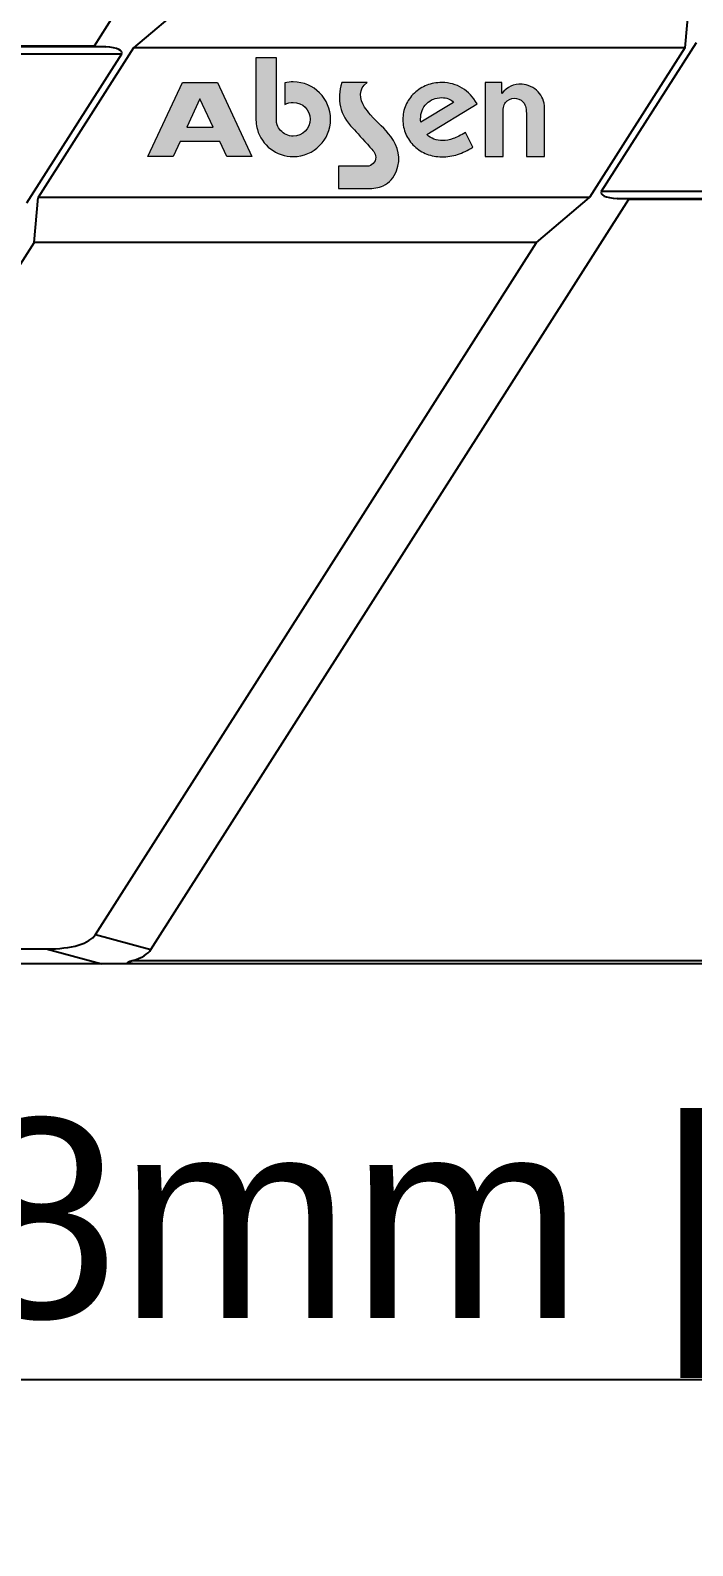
# Model space of a CAD drawing. Header units: millimetres. Extents: x 620 to 19791, y 2539 to 6969.
# Drawn here: x 2758.3 to 2891.1, y 3534.2 to 3838.2 of the extents above; entities that cross this region are included whole.
import ezdxf

# ---------------------------------------------------------------- set-up
doc = ezdxf.new("R2010")
doc.units = ezdxf.units.MM
doc.layers.add('图层 1', color=7, linetype='Continuous', lineweight=18)
doc.styles.get("Standard").update_dxf_attribs({"font": 'arial.ttf'})
doc.dimstyles.new('缩小5倍', dxfattribs={"dimtxt": 40, "dimasz": 20, "dimexe": 1, "dimexo": 0.2, "dimgap": 0, "dimtad": 1, "dimtoh": 1, "dimdec": 1, "dimzin": 9, "dimdsep": 46, "dimtxsty": 'Standard', "dimblk": '_FILLED', "dimcen": 0.2, "dimclrd": 256, "dimclre": 256, "dimclrt": 256, "dimadec": 1, "dimazin": 2, "dimtfac": 1, "dimtdec": 1, "dimtofl": 0, "dimtmove": 0, "dimatfit": 3, "dimldrblk": '_FILLED', "dimfxl": 1, "dimtolj": 1, "dimtzin": 0, "dimarcsym": 0})

# ---------------------------------------------------------------- blocks, each defined once
blk = doc.blocks.new('_FILLED')
at = {"color": 0, "linetype": 'ByBlock'}
blk.add_solid([(0, 0), (-1, 0.15), (-1, -0.15)], dxfattribs=at)
blk = doc.blocks.new('*D14')
at = {"lineweight": -2, "transparency": 16777216}
for p, q in [((3089.5, 3675.88), (3089.9, 3675.88)), ((3089.7, 3675.68), (3089.7, 3676.08)), ((3054.51, 3567.51), (3082.29, 3653.05)), ((2653.97, 3567.51), (3054.51, 3567.51))]:
    blk.add_line(p, q, dxfattribs=at)
at = {"layer": 'Defpoints', "color": 0, "transparency": 16777216}
for p in [(3090.94, 3679.68), (3088.47, 3672.07)]:
    blk.add_point(p, dxfattribs=at)
at = {"lineweight": -2, "transparency": 16777216, "xscale": 20, "yscale": 20, "zscale": 20, "rotation": 72.00816518130267}
blk.add_blockref('_FILLED', (3088.47, 3672.07), dxfattribs=at)
at = {"lineweight": 5, "transparency": 16777216, "insert": (2854.24, 3593.8), "char_height": 40, "attachment_point": 5}
blk.add_mtext('\\A1;4-∅8mm [∅3/8"]', dxfattribs=at)

msp = doc.modelspace()

# ---------------------------------------------------------------- hatches: boundary and pattern name
at = {"true_color": 0xf58220}
h = msp.add_hatch(color=30, dxfattribs=at)
edge = h.paths.add_edge_path()
edge.add_spline(control_points=[(2807.81432, 3819.19762), (2807.95975, 3818.78506), (2808.18273, 3818.40858), (2808.46569, 3818.08609), (2809.08818, 3817.37636), (2810.00115, 3816.92701), (2811.0156, 3816.92701), (2812.88436, 3816.92701), (2814.4082, 3818.45115), (2814.4082, 3820.31986), (2814.4082, 3822.18852), (2812.88436, 3823.71241), (2811.0156, 3823.71241), (2810.40625, 3823.71241), (2809.83354, 3823.55018), (2809.33821, 3823.26686), (2809.33821, 3823.26686), (2809.33821, 3827.61688), (2809.33821, 3827.61688), (2809.89255, 3827.74334), (2810.45948, 3827.8088), (2811.0156, 3827.8088), (2815.14041, 3827.8088), (2818.50475, 3824.44452), (2818.50475, 3820.31986), (2818.50475, 3816.19495), (2815.14041, 3812.83077), (2811.0156, 3812.83077), (2807.60321, 3812.83077), (2804.71152, 3815.1333), (2803.8146, 3818.26415), (2803.52073, 3819.28993), (2803.52636, 3820.25891), (2803.52636, 3821.31574), (2803.52636, 3821.31574), (2803.52636, 3822.52882), (2803.52636, 3822.52882), (2803.52636, 3822.52882), (2803.52636, 3832.64978), (2803.52636, 3832.64978), (2803.52636, 3832.64978), (2807.62544, 3832.64978), (2807.62544, 3832.64978), (2807.62544, 3828.84523), (2807.62544, 3825.04108), (2807.62544, 3821.23658), (2807.62544, 3820.5368), (2807.57708, 3819.87117), (2807.81432, 3819.19762)], knot_values=[0, 0, 0, 0, 1, 1, 1, 2, 2, 2, 3, 3, 3, 4, 4, 4, 5, 5, 5, 6, 6, 6, 7, 7, 7, 8, 8, 8, 9, 9, 9, 10, 10, 10, 11, 11, 11, 12, 12, 12, 13, 13, 13, 14, 14, 14, 15, 15, 15, 16, 16, 16, 16], degree=3, periodic=0)
h = msp.add_hatch(color=256)
h.paths.add_polyline_path([(2789.64367, 3818.71006), (2794.94208, 3818.71006), (2792.29285, 3824.39347)], flags=16)
h.paths.add_polyline_path([(2796.27968, 3815.841), (2788.30617, 3815.841), (2786.903, 3812.83077), (2781.86568, 3812.83077), (2788.78734, 3827.67894), (2793.33364, 3827.67894), (2795.79841, 3827.67894), (2802.72001, 3812.83077), (2797.6829, 3812.83077)])
h = msp.add_hatch(color=256)
edge = h.paths.add_edge_path()
edge.add_spline(control_points=[(2820.77369, 3827.67894), (2820.77369, 3827.67894), (2825.82699, 3827.67894), (2825.82699, 3827.67894), (2824.09271, 3826.43857), (2824.2146, 3824.38941), (2825.33587, 3822.75494), (2825.67912, 3822.25479), (2826.09391, 3821.74556), (2826.51693, 3821.23937), (2827.91182, 3819.57101), (2829.42343, 3818.4474), (2830.58926, 3816.84876), (2832.08788, 3814.7932), (2832.70485, 3812.51315), (2831.71277, 3809.96912), (2831.19984, 3808.65486), (2830.28509, 3807.55946), (2829.0536, 3806.98969), (2828.12201, 3806.55896), (2827.05777, 3806.39942), (2825.94776, 3806.39942), (2825.94776, 3806.39942), (2820.11739, 3806.39942), (2820.11739, 3806.39942), (2820.11739, 3806.39942), (2820.11739, 3810.89741), (2820.11739, 3810.89741), (2820.11739, 3810.89741), (2825.76315, 3810.89741), (2825.76315, 3810.89741), (2825.76315, 3810.89741), (2825.7665, 3810.89741), (2825.7665, 3810.89741), (2825.7665, 3810.89741), (2825.76934, 3810.89741), (2825.76934, 3810.89741), (2825.76934, 3810.89741), (2825.77827, 3810.89741), (2825.77827, 3810.89741), (2825.77827, 3810.89741), (2825.78091, 3810.89766), (2825.78091, 3810.89766), (2826.76923, 3810.90553), (2827.56939, 3811.7099), (2827.56939, 3812.7004), (2827.56939, 3813.55744), (2826.88747, 3814.15995), (2826.37179, 3814.74697), (2825.07291, 3816.2259), (2823.70034, 3817.74163), (2822.9697, 3818.50017), (2820.37198, 3821.1974), (2819.65809, 3824.27381), (2820.77369, 3827.67894)], knot_values=[0, 0, 0, 0, 1, 1, 1, 2, 2, 2, 3, 3, 3, 4, 4, 4, 5, 5, 5, 6, 6, 6, 7, 7, 7, 8, 8, 8, 9, 9, 9, 10, 10, 10, 11, 11, 11, 12, 12, 12, 13, 13, 13, 14, 14, 14, 15, 15, 15, 16, 16, 16, 17, 17, 17, 18, 18, 18, 18], degree=3, periodic=0)
h = msp.add_hatch(color=256)
edge = h.paths.add_edge_path()
edge.add_spline(control_points=[(2847.00243, 3814.69445), (2846.01158, 3814.05551), (2845.0062, 3813.57932), (2843.9918, 3813.26216), (2842.97222, 3812.94017), (2841.91498, 3812.78175), (2840.82466, 3812.78175), (2839.74835, 3812.78175), (2838.74784, 3812.96352), (2837.81372, 3813.32285), (2836.88457, 3813.68218), (2836.0498, 3814.2143), (2835.30556, 3814.91388), (2834.55656, 3815.62284), (2833.9877, 3816.43493), (2833.59412, 3817.34013), (2833.20043, 3818.24507), (2833.0012, 3819.21097), (2833.0012, 3820.23268), (2833.0012, 3821.26855), (2833.19576, 3822.23434), (2833.5797, 3823.1301), (2833.96375, 3824.02125), (2834.53758, 3824.82836), (2835.30556, 3825.54686), (2836.0498, 3826.26537), (2836.87026, 3826.8018), (2837.78053, 3827.1519), (2838.68604, 3827.50164), (2839.70085, 3827.67909), (2840.82466, 3827.67909), (2842.34145, 3827.67909), (2843.70234, 3827.31525), (2844.90654, 3826.5872), (2846.11094, 3825.85951), (2847.1019, 3824.79573), (2847.87952, 3823.40078), (2847.87952, 3823.40078), (2837.78053, 3817.2327), (2837.78053, 3817.2327), (2838.21684, 3816.83643), (2838.70035, 3816.53281), (2839.24089, 3816.33237), (2839.77666, 3816.13177), (2840.3644, 3816.03358), (2841.00471, 3816.03358), (2841.64948, 3816.03358), (2842.34145, 3816.1642), (2843.07188, 3816.43026), (2843.80658, 3816.69129), (2844.62693, 3817.11142), (2845.54685, 3817.6854), (2845.54685, 3817.6854), (2847.00243, 3814.69445), (2847.00243, 3814.69445)], knot_values=[0, 0, 0, 0, 1, 1, 1, 2, 2, 2, 3, 3, 3, 4, 4, 4, 5, 5, 5, 6, 6, 6, 7, 7, 7, 8, 8, 8, 9, 9, 9, 10, 10, 10, 11, 11, 11, 12, 12, 12, 13, 13, 13, 14, 14, 14, 15, 15, 15, 16, 16, 16, 17, 17, 17, 18, 18, 18, 18], degree=3, periodic=0)
edge = h.paths.add_edge_path(flags=16)
edge.add_spline(control_points=[(2836.58567, 3819.73811), (2836.58567, 3819.73811), (2843.15703, 3823.70399), (2843.15703, 3823.70399), (2842.86788, 3824.02125), (2842.52657, 3824.26386), (2842.12344, 3824.42229), (2841.72052, 3824.58112), (2841.26544, 3824.66034), (2840.76752, 3824.66034), (2839.56312, 3824.66034), (2838.56293, 3824.25447), (2837.76165, 3823.44265), (2836.96038, 3822.63087), (2836.55726, 3821.60443), (2836.55726, 3820.36797), (2836.55726, 3820.19061), (2836.56203, 3820.06476), (2836.5668, 3819.97616), (2836.57157, 3819.88735), (2836.57634, 3819.80814), (2836.58567, 3819.73811)], knot_values=[0, 0, 0, 0, 1, 1, 1, 2, 2, 2, 3, 3, 3, 4, 4, 4, 5, 5, 5, 6, 6, 6, 7, 7, 7, 7], degree=3, periodic=0)
h = msp.add_hatch(color=256)
edge = h.paths.add_edge_path()
edge.add_spline(control_points=[(2849.49212, 3812.83077), (2849.49212, 3812.83077), (2849.49212, 3827.67894), (2849.49212, 3827.67894), (2849.49212, 3827.67894), (2852.82509, 3827.67894), (2852.82509, 3827.67894), (2852.82509, 3827.67894), (2852.82509, 3825.47546), (2852.82509, 3825.47546), (2853.98493, 3826.85757), (2855.15107, 3827.40446), (2856.92473, 3827.35072), (2857.88534, 3827.35072), (2859.3932, 3826.71391), (2860.15652, 3825.80414), (2860.8838, 3824.87651), (2861.41115, 3824.10381), (2861.41115, 3822.40079), (2861.41115, 3822.40079), (2861.41115, 3812.83077), (2861.41115, 3812.83077), (2861.41115, 3812.83077), (2857.77005, 3812.83077), (2857.77005, 3812.83077), (2857.77005, 3812.83077), (2857.77005, 3821.14387), (2857.77005, 3821.14387), (2857.77005, 3821.62986), (2857.77208, 3822.15832), (2857.69363, 3822.6501), (2857.63151, 3823.03866), (2857.41493, 3823.46203), (2857.09209, 3823.80837), (2856.16446, 3824.80303), (2854.45037, 3824.77462), (2853.59967, 3823.67293), (2853.14448, 3823.08976), (2853.1046, 3822.5141), (2853.1046, 3821.06181), (2853.1046, 3821.06181), (2853.1046, 3812.83077), (2853.1046, 3812.83077), (2853.1046, 3812.83077), (2849.49212, 3812.83077), (2849.49212, 3812.83077)], knot_values=[0, 0, 0, 0, 1, 1, 1, 2, 2, 2, 3, 3, 3, 4, 4, 4, 5, 5, 5, 6, 6, 6, 7, 7, 7, 8, 8, 8, 9, 9, 9, 10, 10, 10, 11, 11, 11, 12, 12, 12, 13, 13, 13, 14, 14, 14, 15, 15, 15, 15], degree=3, periodic=0)

# ---------------------------------------------------------------- linework, layer by layer
at = {"color": 7, "linetype": 'Continuous'}
for p, q in [((2845.86888, 3952.42269), (2771.05024, 3834.98095)), ((2789.60178, 3843.62829), (2778.97718, 3834.62829)), ((2890.38535, 3843.62829), (2889.54269, 3834.62829)), ((2773.44444, 3834.84686), (2645.63643, 3834.84686)), ((2771.05024, 3834.98095), (2646.33998, 3834.98095)), ((2778.97718, 3834.62829), (2759.86508, 3804.62829)), ((2771.05024, 3834.98095), (2773.44444, 3834.84686)), ((2889.54269, 3834.62829), (2778.97718, 3834.62829)), ((2889.54269, 3834.62829), (2870.43058, 3804.62829)), ((2872.86275, 3805.88694), (2891.88537, 3835.74648)), ((2776.54501, 3833.36964), (2645.29154, 3833.36964)), ((2776.54501, 3833.36964), (2757.52239, 3803.51011)), ((2759.02241, 3795.62829), (2759.86508, 3804.62829)), ((2870.43058, 3804.62829), (2759.86508, 3804.62829)), ((2782.47523, 3653.77059), (2878.35753, 3804.27564)), ((2859.80598, 3795.62829), (2870.43058, 3804.62829)), ((2872.86275, 3805.88694), (3004.11623, 3805.88694)), ((2875.96332, 3804.40973), (3003.77133, 3804.40973)), ((2878.35753, 3804.27564), (2875.96332, 3804.40973)), ((2878.35753, 3804.27564), (3003.06778, 3804.27564)), ((2759.02241, 3795.62829), (2737.25747, 3761.46418)), ((2859.80598, 3795.62829), (2759.02241, 3795.62829)), ((2771.34386, 3656.77059), (2859.80598, 3795.62829)), ((2771.34386, 3656.77059), (2782.47523, 3653.77059)), ((2741.28648, 3653.87829), (2761.47335, 3653.87829)), ((2761.47335, 3653.87829), (2772.60472, 3650.87829)), ((2778.84607, 3651.57829), (2907.18903, 3651.57829)), ((3124.70388, 3650.87829), (2525.20388, 3650.87829))]:
    msp.add_line(p, q, dxfattribs=at)
msp.add_line((2807.81432, 3819.19762), (2807.81432, 3819.19762))
msp.add_line((2807.81432, 3819.19762), (2807.81432, 3819.19762))
msp.add_line((2807.81432, 3819.19762), (2807.81432, 3819.19762))
for centre, major_axis, ratio, start_param, end_param in [((2771.65405, 3833.36964), (4.98258, 0.31497), 0.294336871, -0.211555116, 1.184708286), ((2877.75372, 3805.88694), (4.98258, 0.31497), 0.294336871, 2.930037538, 4.326300939), ((2748.1157, 3663.87829), (23.56471, -6.35089), 0.327794675, -0.882672168, -0.102469208), ((2759.24707, 3660.87829), (23.56471, -6.35089), 0.327794675, -0.506288686, -0.102469208)]:
    msp.add_ellipse(centre, major_axis=major_axis, ratio=ratio, start_param=start_param, end_param=end_param, dxfattribs=at)
msp.add_open_spline([(2780.09447, 3650.87829), (2780.02199, 3650.87829), (2779.87705, 3650.87889), (2779.65974, 3650.88171), (2779.44262, 3650.8866), (2779.22578, 3650.89381), (2779.04533, 3650.90205), (2778.90122, 3650.91027), (2778.79336, 3650.91735), (2778.68571, 3650.92546), (2778.57834, 3650.93479), (2778.47135, 3650.94556), (2778.38252, 3650.95602), (2778.31179, 3650.96553), (2778.25902, 3650.97332), (2778.20652, 3650.98188), (2778.15439, 3650.99136), (2778.10273, 3651.00197), (2778.05175, 3651.01398), (2778.00177, 3651.02783), (2777.96119, 3651.04151), (2777.92997, 3651.05437), (2777.90763, 3651.06513), (2777.88668, 3651.07738), (2777.86787, 3651.09154), (2777.85485, 3651.10569), (2777.84742, 3651.11852), (2777.84379, 3651.12877), (2777.84231, 3651.13952), (2777.84345, 3651.1543), (2777.84902, 3651.16867), (2777.85729, 3651.18182), (2777.86734, 3651.19475), (2777.88214, 3651.2097), (2777.90193, 3651.22604), (2777.9232, 3651.24122), (2777.94549, 3651.25545), (2777.97629, 3651.27344), (2778.0161, 3651.29429), (2778.06509, 3651.31741), (2778.11501, 3651.33915), (2778.16558, 3651.35978), (2778.21664, 3651.37952), (2778.26808, 3651.39851), (2778.3371, 3651.423), (2778.42396, 3651.45224), (2778.52883, 3651.48563), (2778.6342, 3651.51766), (2778.73996, 3651.54854), (2778.81067, 3651.56847), (2778.84607, 3651.57829)], degree=3, knots=[0, 0, 0, 0, 0.063465129, 0.12689427, 0.190277682, 0.253601493, 0.31684515, 0.348427775, 0.379976947, 0.411485063, 0.442941702, 0.47433206, 0.50563407, 0.521241999, 0.53681322, 0.55233933, 0.567808653, 0.583204384, 0.598501118, 0.613657984, 0.62860367, 0.635960394, 0.643205098, 0.650296076, 0.657173253, 0.66376626, 0.666958224, 0.670095966, 0.673223752, 0.676390189, 0.682979717, 0.686440503, 0.689990089, 0.697294975, 0.704799036, 0.712434517, 0.72016033, 0.727950006, 0.743657851, 0.759479929, 0.775374814, 0.79131906, 0.807298302, 0.823303167, 0.839327228, 0.871415422, 0.903539048, 0.935683496, 0.967839322, 1, 1, 1, 1], dxfattribs=at)
at = {"layer": '图层 1', "lineweight": 0}
for points in [[(2796.27968, 3815.841), (2788.30617, 3815.841), (2786.903, 3812.83077), (2781.86568, 3812.83077), (2788.78734, 3827.67894), (2793.33364, 3827.67894), (2795.79841, 3827.67894), (2802.72001, 3812.83077), (2797.6829, 3812.83077), (2796.27968, 3815.841)], [(2789.64367, 3818.71006), (2794.94208, 3818.71006), (2792.29285, 3824.39347), (2789.64367, 3818.71006)]]:
    msp.add_lwpolyline(points, dxfattribs=at)
at = {"layer": '图层 1', "color": 30, "lineweight": 0, "true_color": 0xf58220}
msp.add_open_spline([(2807.81432, 3819.19762), (2807.95975, 3818.78506), (2808.18273, 3818.40858), (2808.46569, 3818.08609), (2809.08818, 3817.37636), (2810.00115, 3816.92701), (2811.0156, 3816.92701), (2812.88436, 3816.92701), (2814.4082, 3818.45115), (2814.4082, 3820.31986), (2814.4082, 3822.18852), (2812.88436, 3823.71241), (2811.0156, 3823.71241), (2810.40625, 3823.71241), (2809.83354, 3823.55018), (2809.33821, 3823.26686), (2809.33821, 3823.26686), (2809.33821, 3827.61688), (2809.33821, 3827.61688), (2809.89255, 3827.74334), (2810.45948, 3827.8088), (2811.0156, 3827.8088), (2815.14041, 3827.8088), (2818.50475, 3824.44452), (2818.50475, 3820.31986), (2818.50475, 3816.19495), (2815.14041, 3812.83077), (2811.0156, 3812.83077), (2807.60321, 3812.83077), (2804.71152, 3815.1333), (2803.8146, 3818.26415), (2803.52073, 3819.28993), (2803.52636, 3820.25891), (2803.52636, 3821.31574), (2803.52636, 3821.31574), (2803.52636, 3822.52882), (2803.52636, 3822.52882), (2803.52636, 3822.52882), (2803.52636, 3832.64978), (2803.52636, 3832.64978), (2803.52636, 3832.64978), (2807.62544, 3832.64978), (2807.62544, 3832.64978), (2807.62544, 3828.84523), (2807.62544, 3825.04108), (2807.62544, 3821.23658), (2807.62544, 3820.5368), (2807.57708, 3819.87117), (2807.81432, 3819.19762)], degree=3, knots=[0, 0, 0, 0, 1, 1, 1, 2, 2, 2, 3, 3, 3, 4, 4, 4, 5, 5, 5, 6, 6, 6, 7, 7, 7, 8, 8, 8, 9, 9, 9, 10, 10, 10, 11, 11, 11, 12, 12, 12, 13, 13, 13, 14, 14, 14, 15, 15, 15, 16, 16, 16, 16], dxfattribs=at)
at = {"layer": '图层 1', "lineweight": 0}
for points, knots in [([(2820.77369, 3827.67894), (2820.77369, 3827.67894), (2825.82699, 3827.67894), (2825.82699, 3827.67894), (2824.09271, 3826.43857), (2824.2146, 3824.38941), (2825.33587, 3822.75494), (2825.67912, 3822.25479), (2826.09391, 3821.74556), (2826.51693, 3821.23937), (2827.91182, 3819.57101), (2829.42343, 3818.4474), (2830.58926, 3816.84876), (2832.08788, 3814.7932), (2832.70485, 3812.51315), (2831.71277, 3809.96912), (2831.19984, 3808.65486), (2830.28509, 3807.55946), (2829.0536, 3806.98969), (2828.12201, 3806.55896), (2827.05777, 3806.39942), (2825.94776, 3806.39942), (2825.94776, 3806.39942), (2820.11739, 3806.39942), (2820.11739, 3806.39942), (2820.11739, 3806.39942), (2820.11739, 3810.89741), (2820.11739, 3810.89741), (2820.11739, 3810.89741), (2825.76315, 3810.89741), (2825.76315, 3810.89741), (2825.76315, 3810.89741), (2825.7665, 3810.89741), (2825.7665, 3810.89741), (2825.7665, 3810.89741), (2825.76934, 3810.89741), (2825.76934, 3810.89741), (2825.76934, 3810.89741), (2825.77827, 3810.89741), (2825.77827, 3810.89741), (2825.77827, 3810.89741), (2825.78091, 3810.89766), (2825.78091, 3810.89766), (2826.76923, 3810.90553), (2827.56939, 3811.7099), (2827.56939, 3812.7004), (2827.56939, 3813.55744), (2826.88747, 3814.15995), (2826.37179, 3814.74697), (2825.07291, 3816.2259), (2823.70034, 3817.74163), (2822.9697, 3818.50017), (2820.37198, 3821.1974), (2819.65809, 3824.27381), (2820.77369, 3827.67894)], [0, 0, 0, 0, 1, 1, 1, 2, 2, 2, 3, 3, 3, 4, 4, 4, 5, 5, 5, 6, 6, 6, 7, 7, 7, 8, 8, 8, 9, 9, 9, 10, 10, 10, 11, 11, 11, 12, 12, 12, 13, 13, 13, 14, 14, 14, 15, 15, 15, 16, 16, 16, 17, 17, 17, 18, 18, 18, 18]), ([(2847.00243, 3814.69445), (2846.01158, 3814.05551), (2845.0062, 3813.57932), (2843.9918, 3813.26216), (2842.97222, 3812.94017), (2841.91498, 3812.78175), (2840.82466, 3812.78175), (2839.74835, 3812.78175), (2838.74784, 3812.96352), (2837.81372, 3813.32285), (2836.88457, 3813.68218), (2836.0498, 3814.2143), (2835.30556, 3814.91388), (2834.55656, 3815.62284), (2833.9877, 3816.43493), (2833.59412, 3817.34013), (2833.20043, 3818.24507), (2833.0012, 3819.21097), (2833.0012, 3820.23268), (2833.0012, 3821.26855), (2833.19576, 3822.23434), (2833.5797, 3823.1301), (2833.96375, 3824.02125), (2834.53758, 3824.82836), (2835.30556, 3825.54686), (2836.0498, 3826.26537), (2836.87026, 3826.8018), (2837.78053, 3827.1519), (2838.68604, 3827.50164), (2839.70085, 3827.67909), (2840.82466, 3827.67909), (2842.34145, 3827.67909), (2843.70234, 3827.31525), (2844.90654, 3826.5872), (2846.11094, 3825.85951), (2847.1019, 3824.79573), (2847.87952, 3823.40078), (2847.87952, 3823.40078), (2837.78053, 3817.2327), (2837.78053, 3817.2327), (2838.21684, 3816.83643), (2838.70035, 3816.53281), (2839.24089, 3816.33237), (2839.77666, 3816.13177), (2840.3644, 3816.03358), (2841.00471, 3816.03358), (2841.64948, 3816.03358), (2842.34145, 3816.1642), (2843.07188, 3816.43026), (2843.80658, 3816.69129), (2844.62693, 3817.11142), (2845.54685, 3817.6854), (2845.54685, 3817.6854), (2847.00243, 3814.69445), (2847.00243, 3814.69445)], [0, 0, 0, 0, 1, 1, 1, 2, 2, 2, 3, 3, 3, 4, 4, 4, 5, 5, 5, 6, 6, 6, 7, 7, 7, 8, 8, 8, 9, 9, 9, 10, 10, 10, 11, 11, 11, 12, 12, 12, 13, 13, 13, 14, 14, 14, 15, 15, 15, 16, 16, 16, 17, 17, 17, 18, 18, 18, 18]), ([(2849.49212, 3812.83077), (2849.49212, 3812.83077), (2849.49212, 3827.67894), (2849.49212, 3827.67894), (2849.49212, 3827.67894), (2852.82509, 3827.67894), (2852.82509, 3827.67894), (2852.82509, 3827.67894), (2852.82509, 3825.47546), (2852.82509, 3825.47546), (2853.98493, 3826.85757), (2855.15107, 3827.40446), (2856.92473, 3827.35072), (2857.88534, 3827.35072), (2859.3932, 3826.71391), (2860.15652, 3825.80414), (2860.8838, 3824.87651), (2861.41115, 3824.10381), (2861.41115, 3822.40079), (2861.41115, 3822.40079), (2861.41115, 3812.83077), (2861.41115, 3812.83077), (2861.41115, 3812.83077), (2857.77005, 3812.83077), (2857.77005, 3812.83077), (2857.77005, 3812.83077), (2857.77005, 3821.14387), (2857.77005, 3821.14387), (2857.77005, 3821.62986), (2857.77208, 3822.15832), (2857.69363, 3822.6501), (2857.63151, 3823.03866), (2857.41493, 3823.46203), (2857.09209, 3823.80837), (2856.16446, 3824.80303), (2854.45037, 3824.77462), (2853.59967, 3823.67293), (2853.14448, 3823.08976), (2853.1046, 3822.5141), (2853.1046, 3821.06181), (2853.1046, 3821.06181), (2853.1046, 3812.83077), (2853.1046, 3812.83077), (2853.1046, 3812.83077), (2849.49212, 3812.83077), (2849.49212, 3812.83077)], [0, 0, 0, 0, 1, 1, 1, 2, 2, 2, 3, 3, 3, 4, 4, 4, 5, 5, 5, 6, 6, 6, 7, 7, 7, 8, 8, 8, 9, 9, 9, 10, 10, 10, 11, 11, 11, 12, 12, 12, 13, 13, 13, 14, 14, 14, 15, 15, 15, 15]), ([(2836.58567, 3819.73811), (2836.58567, 3819.73811), (2843.15703, 3823.70399), (2843.15703, 3823.70399), (2842.86788, 3824.02125), (2842.52657, 3824.26386), (2842.12344, 3824.42229), (2841.72052, 3824.58112), (2841.26544, 3824.66034), (2840.76752, 3824.66034), (2839.56312, 3824.66034), (2838.56293, 3824.25447), (2837.76165, 3823.44265), (2836.96038, 3822.63087), (2836.55726, 3821.60443), (2836.55726, 3820.36797), (2836.55726, 3820.19061), (2836.56203, 3820.06476), (2836.5668, 3819.97616), (2836.57157, 3819.88735), (2836.57634, 3819.80814), (2836.58567, 3819.73811)], [0, 0, 0, 0, 1, 1, 1, 2, 2, 2, 3, 3, 3, 4, 4, 4, 5, 5, 5, 6, 6, 6, 7, 7, 7, 7])]:
    msp.add_open_spline(points, degree=3, knots=knots, dxfattribs=at)

# ---------------------------------------------------------------- dimensions: what is measured, and where the dimension line sits
at = {"color": 6, "lineweight": 5}
dim = msp.add_diameter_dim_2p(p1=(3090.93941, 3679.6827), p2=(3088.46836, 3672.07389), text='4-<>', dimstyle='缩小5倍', override={"dimpost": 'mm'}, dxfattribs=at)
dim.commit()
dim.dimension.update_dxf_attribs({"geometry": '*D14', "text_midpoint": (2854.23811, 3567.51308), "dimtype": 163})

doc.saveas('drawing.dxf')
